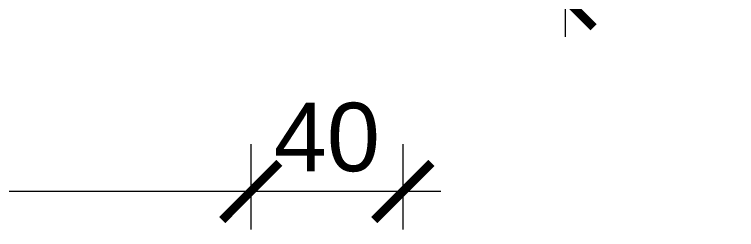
# Model space of a CAD drawing. Header units: millimetres. Extents: x -43527 to -16485, y 19062 to 36467.
# Drawn here: x -28906.6 to -28716.7, y 32859 to 32915.5 of the extents above; entities that cross this region are included whole.
import ezdxf

# ---------------------------------------------------------------- set-up
doc = ezdxf.new("R2010")
doc.units = ezdxf.units.MM
doc.header["$LTSCALE"] = 10
doc.header["$PDMODE"] = 35
doc.layers.add('TEXT', color=6, linetype='Continuous', lineweight=25)
doc.styles.get("Standard").update_dxf_attribs({"font": 'arial.ttf', "height": 18})
doc.dimstyles.new('ISO-25', dxfattribs={"dimtxt": 2.5, "dimasz": 15, "dimexe": 10, "dimexo": 30, "dimgap": 5, "dimtad": 1, "dimdsep": 46, "dimtxsty": 'Standard', "dimblk": 'ARCHTICK', "dimcen": 2.5, "dimdle": 10, "dimadec": 1, "dimazin": 0, "dimtfac": 1, "dimtmove": 0, "dimatfit": 3, "dimldrblk": 'OPEN90', "dimfxl": 1, "dimarcsym": 0})

# ---------------------------------------------------------------- blocks, each defined once
blk = doc.blocks.new('_ArchTick')
at = {"color": 0, "linetype": 'ByBlock', "const_width": 0.15}
blk.add_lwpolyline([(-0.5, -0.5), (0.5, 0.5)], dxfattribs=at)
blk = doc.blocks.new('*D284')
at = {"layer": 'Defpoints', "color": 0, "transparency": 16777216}
for p in [(-29094.43, 32921.35), (-28844.43, 32911.35), (-29094.43, 32868.95)]:
    blk.add_point(p, dxfattribs=at)
at = {"layer": 'TEXT', "color": 0, "lineweight": -2, "transparency": 16777216}
for p, q in [((-29094.43, 32891.35), (-29094.43, 32858.95)), ((-28844.43, 32881.35), (-28844.43, 32858.95)), ((-28834.43, 32868.95), (-29104.43, 32868.95))]:
    blk.add_line(p, q, dxfattribs=at)
at = {"layer": 'TEXT', "color": 0, "lineweight": -2, "transparency": 16777216, "xscale": 15, "yscale": 15, "zscale": 15, "rotation": 180}
blk.add_blockref('_ArchTick', (-29094.43, 32868.95), dxfattribs=at)
at = {"layer": 'TEXT', "color": 0, "lineweight": -2, "transparency": 16777216, "xscale": 15, "yscale": 15, "zscale": 15}
blk.add_blockref('_ArchTick', (-28844.43, 32868.95), dxfattribs=at)
at = {"layer": 'TEXT', "color": 0, "transparency": 16777216, "insert": (-28969.43, 32883.14), "char_height": 18, "attachment_point": 5}
blk.add_mtext('250', dxfattribs=at)
blk = doc.blocks.new('_Open90')
at = {"color": 0, "linetype": 'ByBlock', "lineweight": -2}
for p, q in [((-0.5, 0.5), (0, 0)), ((0, 0), (-1, 0)), ((0, 0), (-0.5, -0.5))]:
    blk.add_line(p, q, dxfattribs=at)
blk = doc.blocks.new('*D286')
at = {"layer": 'Defpoints', "color": 0, "transparency": 16777216}
for p in [(-28804.43, 32949.59), (-28804.43, 32919.59), (-28761.76, 32919.59)]:
    blk.add_point(p, dxfattribs=at)
at = {"layer": 'TEXT', "color": 0, "lineweight": -2, "transparency": 16777216}
for p, q in [((-28716.67, 32948.11), (-28716.67, 32983.82)), ((-28761.76, 32959.59), (-28761.76, 32909.59)), ((-28774.43, 32949.59), (-28751.76, 32949.59)), ((-28761.76, 32934.59), (-28716.67, 32948.11)), ((-28774.43, 32919.59), (-28751.76, 32919.59))]:
    blk.add_line(p, q, dxfattribs=at)
at = {"layer": 'TEXT', "color": 0, "lineweight": -2, "transparency": 16777216, "xscale": 15, "yscale": 15, "zscale": 15}
for p, rotation in [((-28761.76, 32949.59), 90), ((-28761.76, 32919.59), 270)]:
    blk.add_blockref('_ArchTick', p, dxfattribs=dict(at, rotation=rotation))
at = {"layer": 'TEXT', "color": 0, "transparency": 16777216, "insert": (-28730.86, 32965.97), "char_height": 18, "attachment_point": 5, "rotation": 90}
blk.add_mtext('30', dxfattribs=at)
blk = doc.blocks.new('*D285')
at = {"layer": 'Defpoints', "color": 0, "transparency": 16777216}
for p in [(-28844.43, 32911.35), (-28804.43, 32911.35), (-28844.43, 32868.95)]:
    blk.add_point(p, dxfattribs=at)
at = {"layer": 'TEXT', "color": 0, "lineweight": -2, "transparency": 16777216}
for p, q in [((-28844.43, 32881.35), (-28844.43, 32858.95)), ((-28804.43, 32881.35), (-28804.43, 32858.95)), ((-28794.43, 32868.95), (-28854.43, 32868.95))]:
    blk.add_line(p, q, dxfattribs=at)
at = {"layer": 'TEXT', "color": 0, "lineweight": -2, "transparency": 16777216, "xscale": 15, "yscale": 15, "zscale": 15, "rotation": 180}
blk.add_blockref('_ArchTick', (-28844.43, 32868.95), dxfattribs=at)
at = {"layer": 'TEXT', "color": 0, "lineweight": -2, "transparency": 16777216, "xscale": 15, "yscale": 15, "zscale": 15}
blk.add_blockref('_ArchTick', (-28804.43, 32868.95), dxfattribs=at)
at = {"layer": 'TEXT', "color": 0, "transparency": 16777216, "insert": (-28824.43, 32883.14), "char_height": 18, "attachment_point": 5}
blk.add_mtext('40', dxfattribs=at)

msp = doc.modelspace()

# ---------------------------------------------------------------- dimensions: what is measured, and where the dimension line sits
at = {"layer": 'TEXT'}
dim = msp.add_linear_dim(base=(-28761.756, 32919.587), p1=(-28804.429, 32949.587), p2=(-28804.429, 32919.587), angle=90, dimstyle='ISO-25', override={"dimtmove": 1}, dxfattribs=at)
dim.commit()
dim.dimension.update_dxf_attribs({"geometry": '*D286', "text_midpoint": (-28730.863, 32953.113)})
for base, p1, p2, picture, middle in [((-29094.429, 32868.951), (-28844.429, 32911.351), (-29094.429, 32921.351), '*D284', (-28969.429, 32883.141)), ((-28844.429, 32868.951), (-28804.429, 32911.351), (-28844.429, 32911.351), '*D285', (-28824.429, 32883.141))]:
    dim = msp.add_linear_dim(base=base, p1=p1, p2=p2, dimstyle='ISO-25', override={"dimtmove": 1}, dxfattribs=at)
    dim.commit()
    dim.dimension.update_dxf_attribs({"geometry": picture, "text_midpoint": middle})

doc.saveas('drawing.dxf')
